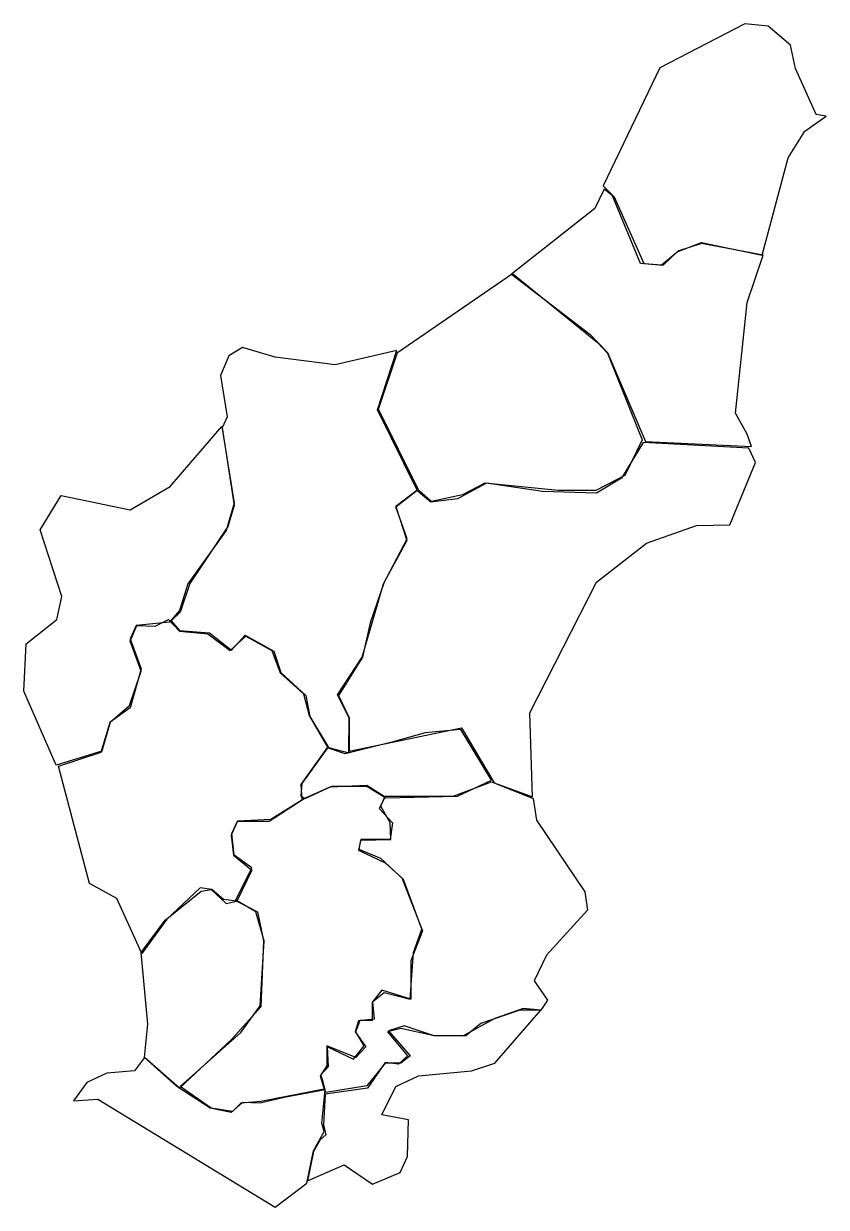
# Model space of a CAD drawing. Extents: x -367 to 23, y 116 to 690.
import ezdxf

# ---------------------------------------------------------------- set-up
doc = ezdxf.new("R2010")
doc.units = 0
doc.layers.add('Layer_1', color=7, linetype='CONTINUOUS')

msp = doc.modelspace()

# ---------------------------------------------------------------- linework, layer by layer
at = {"layer": 'Layer_1', "color": 7}
for points in [[(-8.485282, 577.80726), (4.04061, 625.082396), (12.12183, 638.012348), (22.627417, 645.285444), (17.778685, 646.093572), (7.677159, 668.316924), (5.252793, 679.630636), (-5.656854, 688.924036), (-16.970562, 690.13622), (-58.184786, 668.720988), (-85.660936, 611.344324), (-80.408144, 606.091524), (-65.861946, 573.766644), (-56.568542, 572.958524), (-49.699506, 579.4235), (-37.981736, 583.868172), (-8.485282, 577.80726)], [(-13.738074, 484.87322), (-15.75838, 490.93414), (-21.415234, 501.03566), (-15.75838, 554.77578), (-8.08122, 577.80726), (-37.981736, 583.464108), (-48.891383, 579.827564), (-57.376665, 572.958524), (-67.47819, 573.766644), (-81.216264, 606.495588), (-85.256872, 609.728076), (-89.701544, 600.434676), (-130.107648, 568.513852), (-92.125912, 539.42146), (-83.640632, 530.532116), (-65.053824, 487.297588), (-13.738074, 484.87322)], [(-66.670068, 488.105708), (-75.15535, 470.731084), (-89.297488, 463.457988), (-107.480232, 463.457988), (-143.0376, 467.09454), (-153.947248, 461.437684), (-168.897504, 458.205196), (-175.36248, 463.862052), (-194.757408, 503.055972), (-185.464008, 530.532116), (-129.703584, 568.917916), (-88.48936, 535.380852), (-83.640632, 530.12806), (-66.670068, 488.105708)], [(-295.368608, 400.222436), (-291.327992, 395.57574), (-276.7818, 394.363556), (-266.074184, 386.0803), (-259.407176, 393.353404), (-245.467072, 385.474212), (-242.032552, 375.170652), (-229.91072, 364.05898), (-228.092448, 353.75542), (-219.001072, 338.805164), (-209.101576, 336.178764), (-208.899544, 353.149332), (-214.5564, 364.261012), (-202.6366, 382.645788), (-192.333048, 418.203156), (-180.817304, 440.022452), (-186.272128, 455.578796), (-175.968576, 463.66002), (-195.161472, 502.651908), (-185.868072, 531.542268), (-215.768584, 524.471204), (-244.860976, 528.30978), (-260.61936, 532.956484), (-267.28636, 528.915876), (-271.326976, 519.420436), (-268.094488, 499.217388), (-270.518848, 493.964596), (-264.659968, 456.184892), (-267.892456, 446.083364), (-286.277232, 418.405188), (-290.923936, 404.465076), (-295.368608, 400.222436)], [(-351.129024, 330.117852), (-366.887408, 366.079284), (-365.675224, 389.110764), (-350.72496, 400.828532), (-348.3006, 412.142236), (-358.806184, 444.467124), (-348.704656, 461.03362), (-315.167592, 454.164588), (-295.772664, 465.478292), (-270.72088, 494.570684), (-264.659968, 457.397076), (-268.700576, 444.06306), (-287.287384, 418.203156), (-291.327992, 405.273204), (-296.176728, 399.616348), (-312.339168, 398.0001), (-315.167592, 391.535124), (-309.9148, 376.988932), (-315.167592, 357.99806), (-324.865056, 351.129028), (-328.905672, 336.986892), (-351.129024, 330.117852)], [(-120.00612, 314.763532), (-121.218304, 355.5737), (-88.893424, 419.011276), (-64.649763, 438.002148), (-40.406102, 446.487428), (-24.243661, 446.891484), (-11.71777, 477.19606), (-14.950258, 484.0651), (-66.266007, 486.893524), (-76.771594, 469.5189), (-88.893424, 462.245804), (-115.157392, 463.053924), (-142.22948, 467.09454), (-156.371616, 459.41738), (-169.301568, 457.801132), (-176.170608, 463.457988), (-186.272128, 455.780828), (-181.019336, 439.214324), (-191.928984, 419.011276), (-198.798024, 399.212284), (-202.434568, 382.645788), (-214.152336, 364.05898), (-208.899544, 353.149332), (-208.899544, 336.986892), (-154.351312, 348.300596), (-138.592928, 321.632572), (-120.00612, 314.763532)], [(-309.510744, 238.80006), (-321.632568, 265.468092), (-334.966584, 272.741188), (-349.91684, 329.713788), (-329.309728, 336.582828), (-324.865056, 351.129028), (-315.571656, 359.210244), (-309.9148, 375.776748), (-315.167592, 390.32294), (-311.935104, 398.0001), (-303.04576, 397.596044), (-296.580784, 400.828532), (-291.327992, 395.171676), (-277.58992, 393.959492), (-266.680272, 385.878276), (-259.003112, 392.747308), (-246.477224, 385.878276), (-242.436608, 374.968628), (-231.122904, 364.8671), (-228.294472, 354.361516), (-219.405136, 339.007196), (-232.335088, 320.824452), (-231.931024, 313.147292), (-246.88128, 303.853884), (-263.04372, 303.045764), (-266.276208, 296.176724), (-265.064032, 286.47926), (-256.174688, 279.206164), (-263.447784, 264.255908), (-269.91276, 265.064028), (-275.569616, 269.912764), (-281.226472, 270.720884), (-297.388912, 255.366564), (-309.510744, 238.80006)], [(-230.314784, 313.955412), (-217.384824, 320.016324), (-200.414264, 320.016324), (-191.120864, 314.359476), (-156.371616, 315.167596), (-139.805112, 322.844756), (-154.755368, 347.492476), (-172.129992, 345.876228), (-188.292432, 341.431564), (-210.919848, 335.774708), (-219.405136, 338.603132), (-231.931024, 321.228508), (-232.335088, 315.167596), (-230.314784, 313.955412)], [(-200.414264, 174.554364), (-220.213256, 171.321876), (-221.829496, 177.382788), (-222.637624, 179.807156), (-219.001072, 183.847764), (-219.405136, 193.545228), (-206.87924, 187.484316), (-201.626448, 193.949292), (-205.667056, 200.818324), (-203.646752, 206.47518), (-197.58584, 206.47518), (-197.58584, 215.364524), (-191.928984, 219.809196), (-179.403096, 216.576708), (-177.786848, 239.204124), (-173.74624, 250.517828), (-182.635584, 274.761492), (-193.545224, 284.86302), (-204.050816, 289.307692), (-203.242696, 293.752364), (-188.696496, 294.15642), (-189.10056, 302.237644), (-193.545224, 310.31886), (-191.52492, 315.167596), (-158.39192, 315.167596), (-139.805112, 322.036628), (-119.602064, 313.955412), (-117.985816, 303.449828), (-94.55028, 268.70058), (-93.338096, 259.811236), (-113.137088, 237.99194), (-119.198, 225.466052), (-112.733024, 216.172644), (-115.965512, 211.323916), (-126.06704, 211.323916), (-145.057904, 204.85894), (-152.331, 198.79802), (-167.68532, 198.79802), (-182.23152, 203.646756), (-189.90868, 201.222388), (-179.403096, 189.100556), (-183.84776, 185.464004), (-191.52492, 185.464004), (-200.414264, 174.554364)], [(-290.923936, 174.1503), (-261.42748, 200.414268), (-252.134072, 213.34422), (-250.113768, 244.86098), (-254.154384, 259.003116), (-263.851848, 264.659964), (-256.174688, 280.418348), (-264.659968, 286.47926), (-265.872152, 296.984852), (-263.04372, 303.045764), (-247.689408, 303.045764), (-230.71884, 313.955412), (-218.192952, 319.612268), (-200.414264, 320.420388), (-191.52492, 314.763532), (-194.353352, 309.106676), (-187.888376, 302.237644), (-189.10056, 294.15642), (-203.242696, 294.15642), (-204.454872, 288.903628), (-191.52492, 282.842716), (-183.443704, 275.569612), (-173.342176, 249.709708), (-178.999032, 235.163516), (-178.999032, 216.576708), (-193.141168, 221.02138), (-197.58584, 215.364524), (-196.777712, 206.879244), (-204.454872, 206.071116), (-206.07112, 200.818324), (-200.818328, 193.545228), (-205.667056, 188.292436), (-219.809192, 193.949292), (-219.809192, 184.251828), (-223.04168, 179.403092), (-221.021376, 172.938116), (-251.730016, 166.877204), (-261.42748, 166.069076), (-265.468088, 162.028468), (-275.973672, 163.644716), (-290.923936, 174.1503)], [(-291.327992, 173.34218), (-308.29856, 188.292436), (-306.682312, 204.454876), (-309.9148, 239.204124), (-298.197032, 254.9625), (-280.822408, 269.104636), (-275.973672, 269.912764), (-268.700576, 263.043724), (-263.447784, 264.255908), (-253.346256, 259.003116), (-250.517832, 244.86098), (-251.730016, 212.940156), (-265.872152, 197.18178), (-291.327992, 173.34218)], [(-229.1026, 128.491404), (-211.323912, 136.168564), (-197.58584, 126.875156), (-184.251824, 132.532012), (-180.615272, 140.209172), (-180.211216, 157.98786), (-193.141168, 160.412228), (-186.272128, 174.1503), (-175.36248, 179.403092), (-149.502576, 181.82746), (-138.188872, 185.464004), (-115.965512, 211.323916), (-124.450792, 212.132036), (-138.188872, 207.2833), (-153.543184, 198.79802), (-167.68532, 198.79802), (-183.84776, 202.434572), (-190.312736, 200.818324), (-180.615272, 189.100556), (-185.059944, 185.059948), (-191.52492, 185.868068), (-200.010208, 173.34218), (-220.61732, 170.513748), (-221.42544, 155.563492), (-220.213256, 150.714764), (-223.04168, 148.290396), (-226.274168, 142.63354), (-229.1026, 128.491404)], [(-342.643744, 167.28126), (-330.925976, 168.08938), (-244.860976, 115.561452), (-229.506656, 127.27922), (-226.274168, 143.037604), (-221.021376, 152.331004), (-222.23356, 156.371612), (-220.61732, 172.534052), (-240.416304, 168.897508), (-252.134072, 166.069076), (-260.61936, 166.47314), (-266.276208, 161.624404), (-276.377736, 163.644716), (-292.540176, 174.1503), (-308.29856, 188.292436), (-313.147288, 181.82746), (-326.481304, 180.615276), (-336.178768, 176.170604), (-342.643744, 167.28126)]]:
    msp.add_lwpolyline(points, close=True, dxfattribs=at)

doc.saveas('drawing.dxf')
